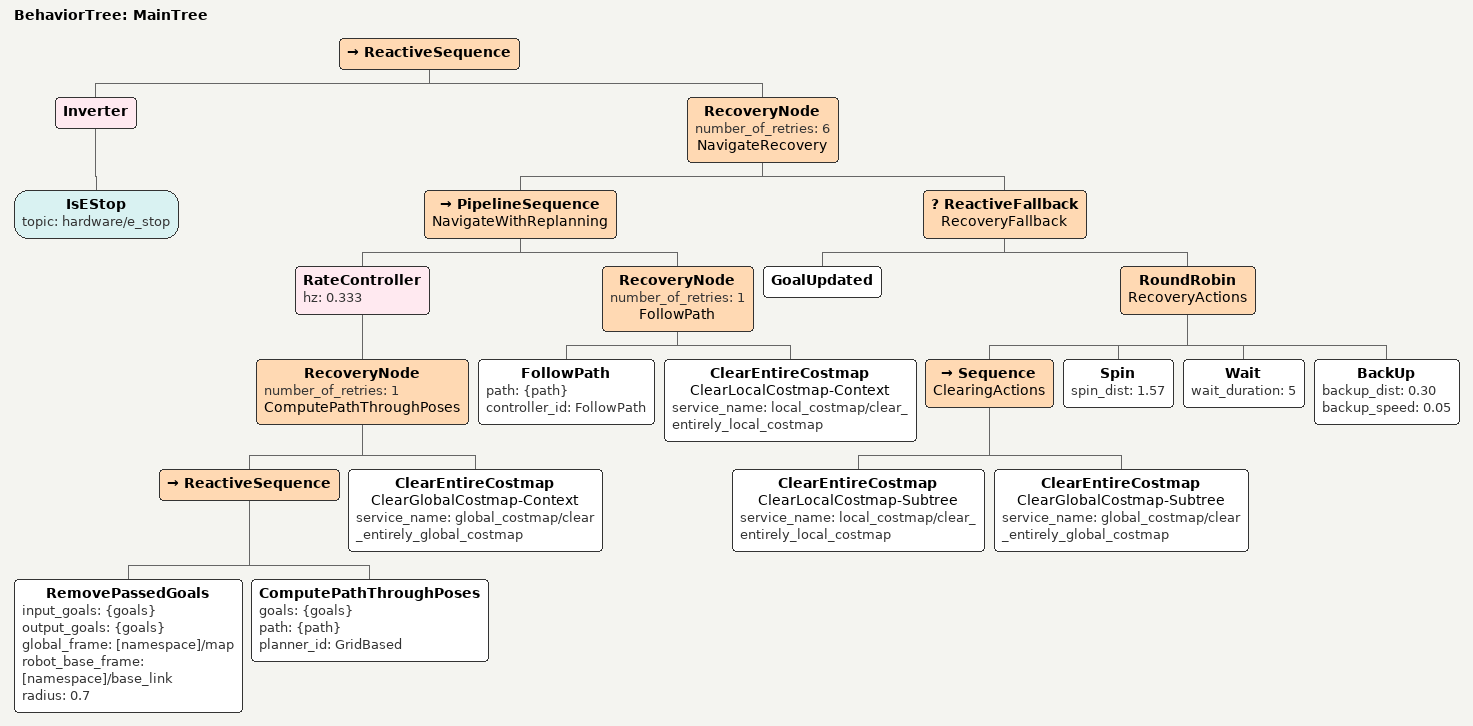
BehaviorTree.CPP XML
<root main_tree_to_execute="MainTree">
  <BehaviorTree ID="MainTree">
    <ReactiveSequence>
      <Inverter>
        <IsEStop topic="hardware/e_stop"/>
      </Inverter>
      <RecoveryNode number_of_retries="6" name="NavigateRecovery">
        <PipelineSequence name="NavigateWithReplanning">
          <RateController hz="0.333">
            <RecoveryNode number_of_retries="1" name="ComputePathThroughPoses">
              <ReactiveSequence>
                <RemovePassedGoals input_goals="{goals}" output_goals="{goals}" global_frame="[namespace]/map" robot_base_frame="[namespace]/base_link" radius="0.7"/>
                <ComputePathThroughPoses goals="{goals}" path="{path}" planner_id="GridBased"/>
              </ReactiveSequence>
              <ClearEntireCostmap name="ClearGlobalCostmap-Context" service_name="global_costmap/clear_entirely_global_costmap"/>
            </RecoveryNode>
          </RateController>
          <RecoveryNode number_of_retries="1" name="FollowPath">
            <FollowPath path="{path}" controller_id="FollowPath"/>
            <ClearEntireCostmap name="ClearLocalCostmap-Context" service_name="local_costmap/clear_entirely_local_costmap"/>
          </RecoveryNode>
        </PipelineSequence>
        <ReactiveFallback name="RecoveryFallback">
          <GoalUpdated/>
          <RoundRobin name="RecoveryActions">
            <Sequence name="ClearingActions">
              <ClearEntireCostmap name="ClearLocalCostmap-Subtree" service_name="local_costmap/clear_entirely_local_costmap"/>
              <ClearEntireCostmap name="ClearGlobalCostmap-Subtree" service_name="global_costmap/clear_entirely_global_costmap"/>
            </Sequence>
            <Spin spin_dist="1.57"/>
            <Wait wait_duration="5"/>
            <BackUp backup_dist="0.30" backup_speed="0.05"/>
          </RoundRobin>
        </ReactiveFallback>
      </RecoveryNode>
    </ReactiveSequence>
  </BehaviorTree>
</root>
